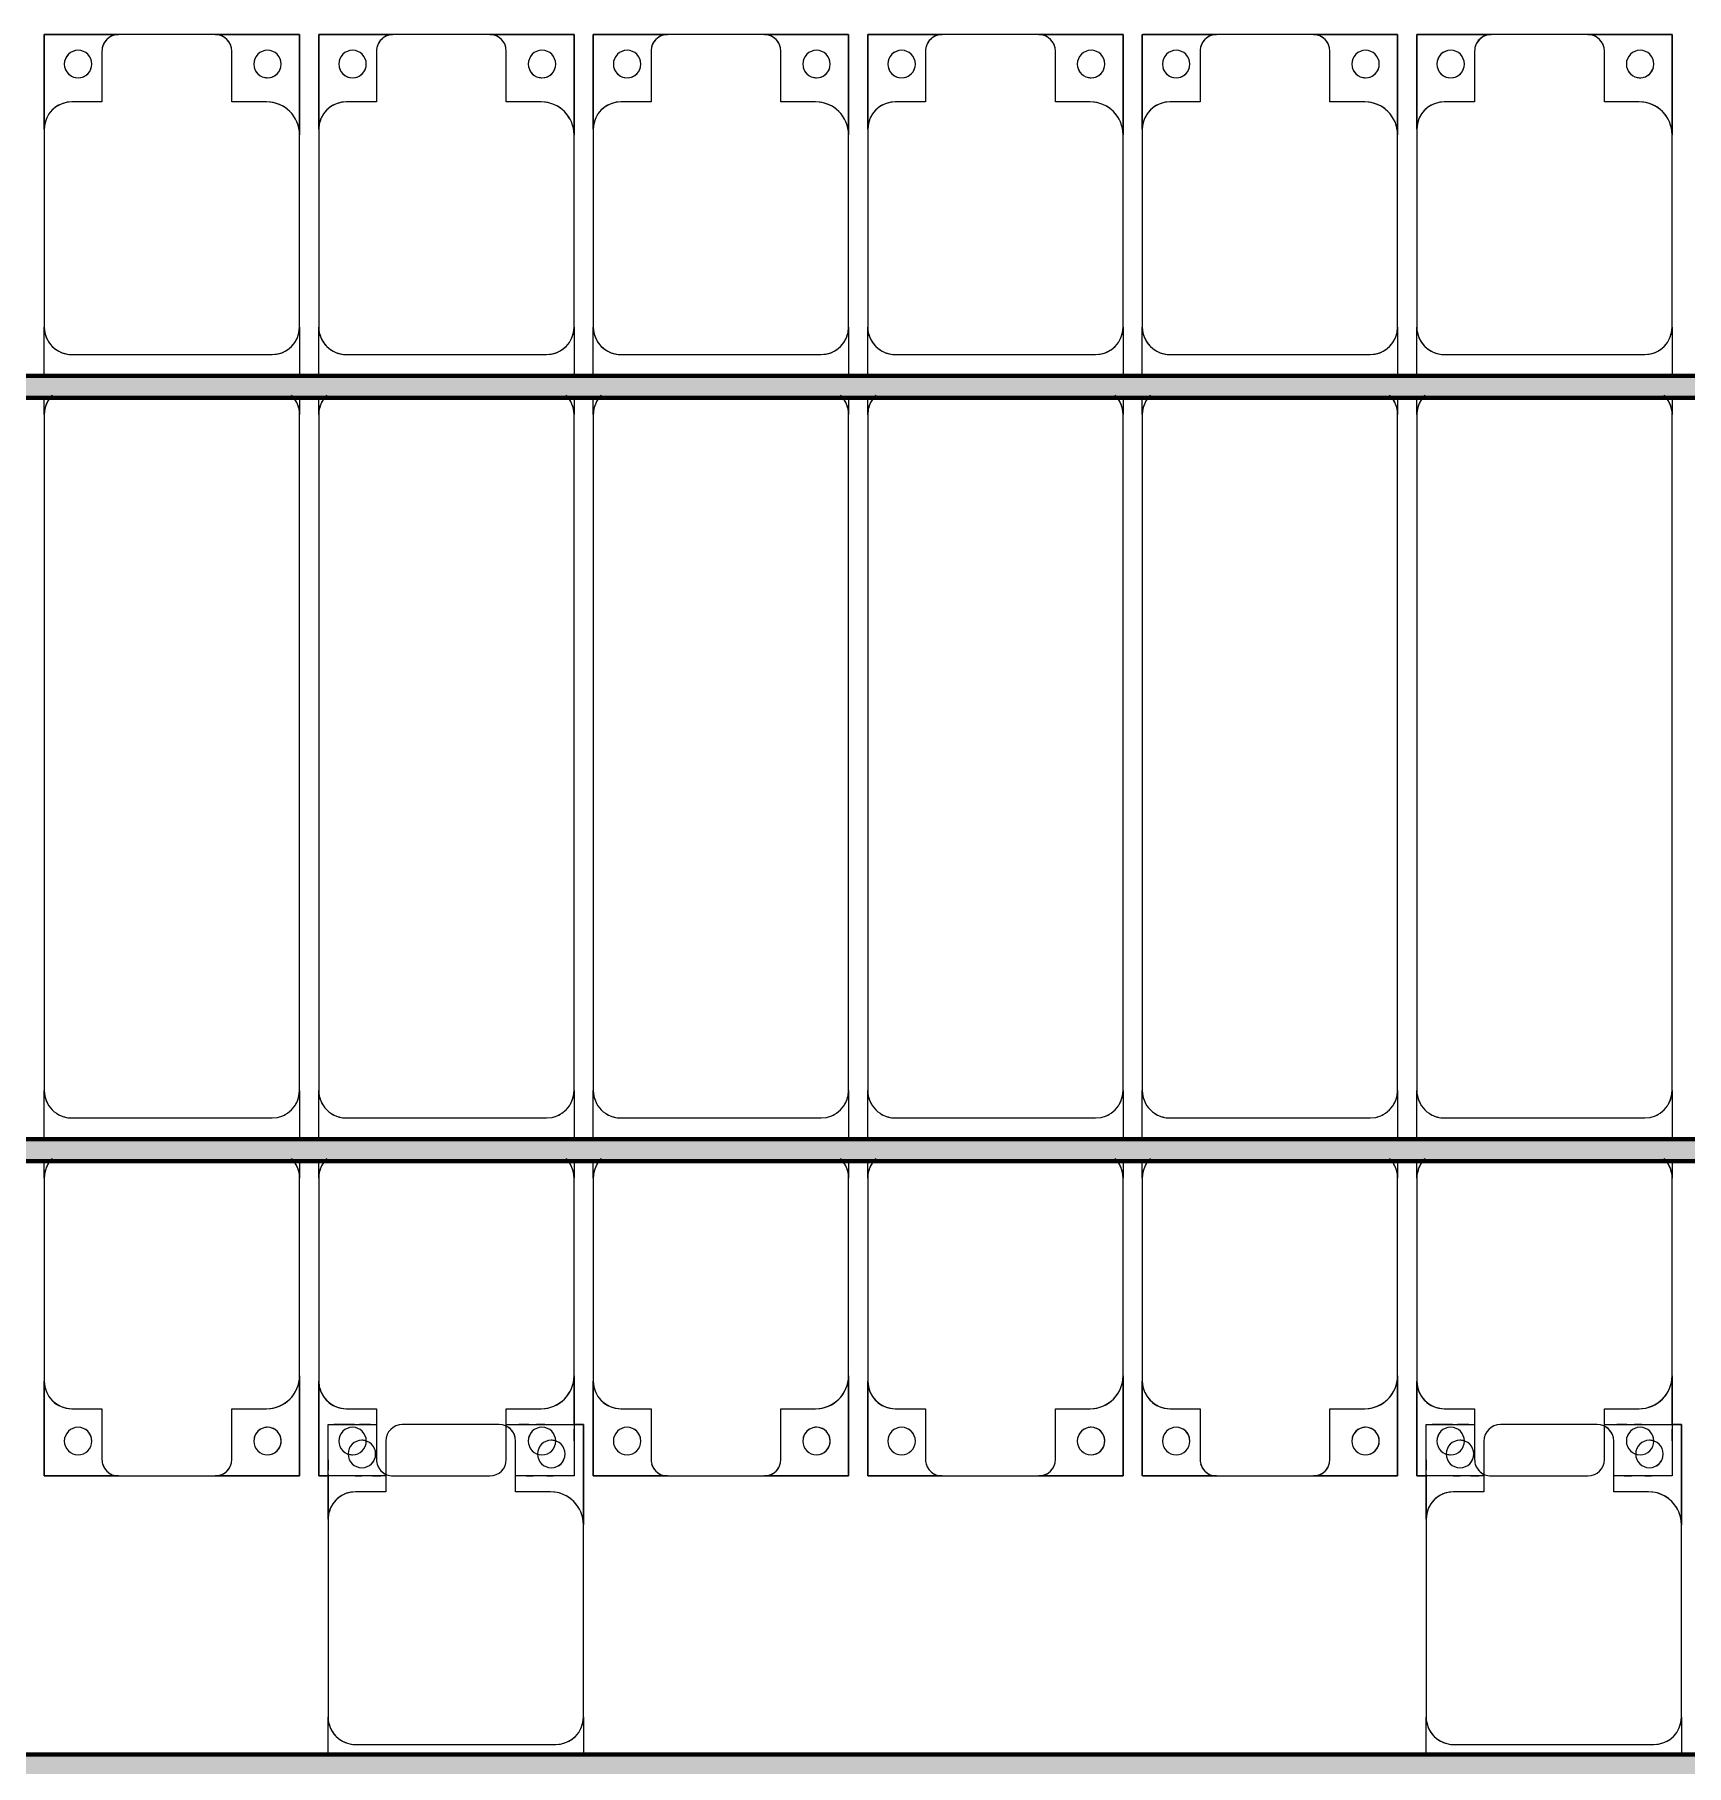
# Model space of a CAD drawing. Header units: millimetres. Extents: x -291190 to 146725, y 19759 to 185158.
# Drawn here: x -269947 to -266938, y 135990 to 139141 of the extents above; entities that cross this region are included whole.
import ezdxf

# ---------------------------------------------------------------- set-up
doc = ezdxf.new("R2010")
doc.units = ezdxf.units.MM
doc.layers.add('A-GENM', color=13, linetype='Continuous', lineweight=9)
doc.layers.add('S-BEAM', color=12, linetype='Continuous', lineweight=9)

# ---------------------------------------------------------------- blocks, each defined once
blk = doc.blocks.new('Dầm C52 - Dầm C52-73883-KHUNG KẾT CẤU BÈ PIN 4')
at = {"layer": 'S-BEAM', "lineweight": 140}
blk.add_hatch(color=1, dxfattribs=at).paths.add_polyline_path([(-174539.9, 20), (-174539.9, -20), (174539.9, -20), (174539.9, 20), (-173700.3, 20)])
at = {"layer": 'S-BEAM', "color": 1, "lineweight": 140}
for p, q in [((-174539.9, 20), (174539.9, 20)), ((174539.9, -20), (-174539.9, -20))]:
    blk.add_line(p, q, dxfattribs=at)
blk = doc.blocks.new('Dai phao do pin - DẢI PHAO ĐỠ PIN-V51-KHUNG KẾT CẤU BÈ PIN 4')
at = {"layer": 'A-GENM', "color": 7}
for p, q in [((-1312.2, 241.6), (-1129.7, 241.6)), ((-1312.2, 101.2), (-1312.2, 241.6)), ((-1312.2, 241.6), (-1312.2, 223.4)), ((-1129.7, 241.6), (-1312.2, 241.6)), ((-779.7, 241.6), (-1129.7, 241.6)), ((-779.7, 241.6), (-711.7, 241.6)), ((-779.7, 241.6), (-711.7, 241.6)), ((-729.7, -173.4), (-729.7, 191.6)), ((-1312.2, 169.2), (-1312.2, 156.1)), ((-1189.7, 181.6), (-1189.7, 118.2)), ((-1312.2, 142), (-1312.2, 123.8)), ((-1189.7, 118.2), (-1282.2, 118.2)), ((-1312.2, 88.2), (-1312.2, -88.2)), ((-1282.2, -118.2), (-1189.7, -118.2)), ((-1189.7, -118.2), (-1189.7, -173.4)), ((-1312.2, -223.4), (-1312.2, -135.2)), ((-1312.2, -146), (-1312.2, -166.1)), ((-1312.2, -175.4), (-1312.2, -212.7)), ((-1139.7, -223.4), (-1312.2, -223.4)), ((-1248.2, -223.4), (-1229.3, -223.4)), ((-1221, -223.4), (-1139.7, -223.4)), ((-1139.7, -223.4), (-779.7, -223.4)), ((-711.7, -223.4), (-779.7, -223.4)), ((-711.7, -223.4), (-779.7, -223.4))]:
    blk.add_line(p, q, dxfattribs=at)
for centre, radius, start, end in [((-1129.7, 181.6), 60, 90, 180), ((-1129.7, 181.6), 60, 120, 180), ((-779.7, 191.6), 50, 360, 90), ((-779.7, 191.6), 50, 360, 75), ((-1258.6, 183.2), 25, 0, 180), ((-1258.6, 183.2), 25, 165, 180), ((-1258.6, 183.2), 25, 30, 75), ((-1258.6, 183.2), 25, 180, 0), ((-1258.6, 183.2), 25, 180, 270), ((-1282.2, 88.2), 30, 90, 180), ((-1282.2, 88.2), 30, 105, 150), ((-1282.2, -88.2), 30, 180, 270), ((-1258.6, -161.8), 25, 0, 180), ((-1258.6, -161.8), 25, 165, 180), ((-1258.6, -161.8), 25, 45, 75), ((-1258.6, -161.8), 25, 180, 0), ((-1258.6, -161.8), 25, 180, 270), ((-1139.7, -173.4), 50, 180, 270), ((-1139.7, -173.4), 50, 180, 255), ((-779.7, -173.4), 50, 270, 360), ((-779.7, -173.4), 50, 285, 360), ((-1139.7, -173.4), 50, 210, 225), ((-1139.7, -173.4), 50, 210, 225)]:
    blk.add_arc(centre, radius, start, end, dxfattribs=at)
blk = doc.blocks.new('Dai phao do pin - DẢI PHAO ĐỠ PIN-V47-KHUNG KẾT CẤU BÈ PIN 4')
at = {"layer": 'A-GENM', "color": 7}
for p, q in [((-1312.2, 241.6), (-1129.7, 241.6)), ((-1312.2, 101.2), (-1312.2, 241.6)), ((-1312.2, 241.6), (-1312.2, 223.4)), ((-1129.7, 241.6), (-1312.2, 241.6)), ((-779.7, 241.6), (-1129.7, 241.6)), ((-779.7, 241.6), (-711.7, 241.6)), ((-779.7, 241.6), (-711.7, 241.6)), ((-729.7, -173.4), (-729.7, 191.6)), ((-1312.2, 171.3), (-1312.2, 156.1)), ((-1189.7, 181.6), (-1189.7, 118.2)), ((-1312.2, 142), (-1312.2, 123.8)), ((-1189.7, 118.2), (-1282.2, 118.2)), ((-1312.2, 88.2), (-1312.2, -88.2)), ((-1282.2, -118.2), (-1189.7, -118.2)), ((-1189.7, -118.2), (-1189.7, -173.4)), ((-1312.2, -223.4), (-1312.2, -135.2)), ((-1312.2, -146), (-1312.2, -166.1)), ((-1312.2, -175.4), (-1312.2, -212.7)), ((-1139.7, -223.4), (-1312.2, -223.4)), ((-1248.2, -223.4), (-1229.3, -223.4)), ((-1221, -223.4), (-1139.7, -223.4)), ((-1139.7, -223.4), (-779.7, -223.4)), ((-711.7, -223.4), (-779.7, -223.4)), ((-711.7, -223.4), (-779.7, -223.4))]:
    blk.add_line(p, q, dxfattribs=at)
for centre, radius, start, end in [((-1129.7, 181.6), 60, 90, 180), ((-1129.7, 181.6), 60, 120, 180), ((-779.7, 191.6), 50, 360, 90), ((-779.7, 191.6), 50, 360, 75), ((-1258.6, 183.2), 25, 0, 180), ((-1258.6, 183.2), 25, 165, 180), ((-1258.6, 183.2), 25, 30, 75), ((-1258.6, 183.2), 25, 180, 0), ((-1258.6, 183.2), 25, 180, 270), ((-1282.2, 88.2), 30, 90, 180), ((-1282.2, 88.2), 30, 105, 150), ((-1282.2, -88.2), 30, 180, 270), ((-1258.6, -161.8), 25, 0, 180), ((-1258.6, -161.8), 25, 165, 180), ((-1258.6, -161.8), 25, 45, 75), ((-1258.6, -161.8), 25, 180, 0), ((-1258.6, -161.8), 25, 180, 270), ((-1139.7, -173.4), 50, 180, 270), ((-1139.7, -173.4), 50, 180, 255), ((-779.7, -173.4), 50, 270, 360), ((-779.7, -173.4), 50, 285, 360), ((-1139.7, -173.4), 50, 210, 225), ((-1139.7, -173.4), 50, 210, 225)]:
    blk.add_arc(centre, radius, start, end, dxfattribs=at)
blk = doc.blocks.new('Dải phao đi lại kèm đỡ invester - DẢI PHAO ĐI LẠI-71182-KHUNG KẾT CẤU BÈ PIN 4')
at = {"layer": 'A-GENM', "color": 7}
for p, q in [((25258.4, 1312.2), (25364.8, 1312.2)), ((25258.4, 1129.7), (25258.4, 1312.2)), ((25308.1, 1312.2), (25296.2, 1312.2)), ((25345.9, 1312.2), (25332.6, 1312.2)), ((25588.2, 1312.2), (25411.8, 1312.2)), ((25601.2, 1312.2), (25723.4, 1312.2)), ((25625.3, 1312.2), (25610.3, 1312.2)), ((25657, 1312.2), (25644.7, 1312.2)), ((25723.4, 1312.2), (25705.4, 1312.2)), ((25723.4, 1312.2), (25723.4, 1139.7)), ((25723.4, 1139.7), (25723.4, 1312.2)), ((25758.4, 1312.2), (25911.8, 1312.2)), ((25758.4, 1129.7), (25758.4, 1312.2)), ((25758.4, 1312.2), (25758.4, 1129.7)), ((25911.8, 1312.2), (25758.4, 1312.2)), ((26088.2, 1312.2), (25911.8, 1312.2)), ((26088.2, 1312.2), (26223.4, 1312.2)), ((26222.3, 1312.2), (26088.2, 1312.2)), ((26223.4, 1312.2), (26223.4, 1139.7)), ((26223.4, 1139.7), (26223.4, 1312.2)), ((26258.4, 1312.2), (26411.8, 1312.2)), ((26258.4, 1129.7), (26258.4, 1312.2)), ((26258.4, 1312.2), (26258.4, 1129.7)), ((26411.8, 1312.2), (26258.4, 1312.2)), ((26588.2, 1312.2), (26411.8, 1312.2)), ((26588.2, 1312.2), (26723.4, 1312.2)), ((26723.4, 1312.2), (26588.2, 1312.2)), ((26723.4, 1312.2), (26723.4, 1139.7)), ((26723.4, 1139.7), (26723.4, 1312.2)), ((26758.4, 1312.2), (26911.8, 1312.2)), ((26758.4, 1129.7), (26758.4, 1312.2)), ((26758.4, 1312.2), (26758.4, 1129.7)), ((26911.8, 1312.2), (26758.4, 1312.2)), ((27088.2, 1312.2), (26911.8, 1312.2)), ((27088.2, 1312.2), (27223.4, 1312.2)), ((27223.4, 1312.2), (27088.2, 1312.2)), ((27223.4, 1312.2), (27223.4, 1139.7)), ((27223.4, 1139.7), (27223.4, 1312.2)), ((27258.4, 1312.2), (27364.8, 1312.2)), ((27258.4, 1129.7), (27258.4, 1312.2)), ((27308.1, 1312.2), (27296.2, 1312.2)), ((27345.9, 1312.2), (27332.6, 1312.2)), ((27588.2, 1312.2), (27411.8, 1312.2)), ((27601.2, 1312.2), (27723.4, 1312.2)), ((27625.3, 1312.2), (27610.3, 1312.2)), ((27657, 1312.2), (27644.7, 1312.2)), ((27723.4, 1312.2), (27705.4, 1312.2)), ((27723.4, 1312.2), (27723.4, 1139.7)), ((27723.4, 1139.7), (27723.4, 1312.2)), ((27758.4, 1312.2), (27911.8, 1312.2)), ((27758.4, 1129.7), (27758.4, 1312.2)), ((27758.4, 1312.2), (27758.4, 1129.7)), ((27911.8, 1312.2), (27758.4, 1312.2)), ((28088.2, 1312.2), (27911.8, 1312.2)), ((28088.2, 1312.2), (28223.4, 1312.2)), ((28223.4, 1312.2), (28088.2, 1312.2)), ((28223.4, 1312.2), (28223.4, 1139.7)), ((28223.4, 1139.7), (28223.4, 1312.2)), ((25381.8, 1282.2), (25381.8, 1189.7)), ((25618.2, 1189.7), (25618.2, 1282.2)), ((25881.8, 1282.2), (25881.8, 1189.7)), ((26118.2, 1189.7), (26118.2, 1282.2)), ((26381.8, 1282.2), (26381.8, 1189.7)), ((26618.2, 1189.7), (26618.2, 1282.2)), ((26881.8, 1282.2), (26881.8, 1189.7)), ((27118.2, 1189.7), (27118.2, 1282.2)), ((27381.8, 1282.2), (27381.8, 1189.7)), ((27618.2, 1189.7), (27618.2, 1282.2)), ((27881.8, 1282.2), (27881.8, 1189.7)), ((28118.2, 1189.7), (28118.2, 1282.2)), ((25258.4, 1248.4), (25258.4, 1227)), ((27258.4, 1248.4), (27258.4, 1227)), ((25258.4, 1219.8), (25258.4, 1129.7)), ((27258.4, 1219.8), (27258.4, 1129.7)), ((25381.8, 1189.7), (25318.4, 1189.7)), ((25673.4, 1189.7), (25618.2, 1189.7)), ((25881.8, 1189.7), (25818.4, 1189.7)), ((26173.4, 1189.7), (26118.2, 1189.7)), ((26381.8, 1189.7), (26318.4, 1189.7)), ((26673.4, 1189.7), (26618.2, 1189.7)), ((26881.8, 1189.7), (26818.4, 1189.7)), ((27173.4, 1189.7), (27118.2, 1189.7)), ((27381.8, 1189.7), (27318.4, 1189.7)), ((27673.4, 1189.7), (27618.2, 1189.7)), ((27881.8, 1189.7), (27818.4, 1189.7)), ((28173.4, 1189.7), (28118.2, 1189.7)), ((25723.4, 769.7), (25723.4, 1139.7)), ((26223.4, 769.7), (26223.4, 1139.7)), ((26723.4, 769.7), (26723.4, 1139.7)), ((27223.4, 769.7), (27223.4, 1139.7)), ((27723.4, 769.7), (27723.4, 1139.7)), ((28223.4, 769.7), (28223.4, 1139.7)), ((25258.4, 1129.7), (25258.4, 769.7)), ((25758.4, 1129.7), (25758.4, 769.7)), ((26258.4, 1129.7), (26258.4, 769.7)), ((26758.4, 1129.7), (26758.4, 769.7)), ((27258.4, 1129.7), (27258.4, 769.7)), ((27758.4, 1129.7), (27758.4, 769.7)), ((25258.4, 739.2), (25258.4, 769.7)), ((25258.4, 739.2), (25258.4, 769.7)), ((25723.4, 769.7), (25723.4, 739.2)), ((25723.4, 769.7), (25723.4, 739.2)), ((25758.4, 739.2), (25758.4, 769.7)), ((25758.4, 739.2), (25758.4, 769.7)), ((26223.4, 769.7), (26223.4, 739.2)), ((26223.4, 769.7), (26223.4, 739.2)), ((26258.4, 739.2), (26258.4, 769.7)), ((26258.4, 739.2), (26258.4, 769.7)), ((26723.4, 769.7), (26723.4, 739.2)), ((26723.4, 769.7), (26723.4, 739.2)), ((26758.4, 739.2), (26758.4, 769.7)), ((26758.4, 739.2), (26758.4, 769.7)), ((27223.4, 769.7), (27223.4, 739.2)), ((27223.4, 769.7), (27223.4, 739.2)), ((27258.4, 739.2), (27258.4, 769.7)), ((27258.4, 739.2), (27258.4, 769.7)), ((27723.4, 769.7), (27723.4, 739.2)), ((27723.4, 769.7), (27723.4, 739.2)), ((27758.4, 739.2), (27758.4, 769.7)), ((27758.4, 739.2), (27758.4, 769.7)), ((28223.4, 769.7), (28223.4, 739.2)), ((28223.4, 769.7), (28223.4, 739.2)), ((25258.4, 610.3), (25258.4, 699.2)), ((25258.4, 610.3), (25258.4, 699.2)), ((25723.4, 699.2), (25723.4, 610.3)), ((25723.4, 699.2), (25723.4, 610.3)), ((25758.4, 610.3), (25758.4, 699.2)), ((25758.4, 610.3), (25758.4, 699.2)), ((26223.4, 699.2), (26223.4, 610.3)), ((26223.4, 699.2), (26223.4, 610.3)), ((26258.4, 610.3), (26258.4, 699.2)), ((26258.4, 610.3), (26258.4, 699.2)), ((26723.4, 699.2), (26723.4, 610.3)), ((26723.4, 699.2), (26723.4, 610.3)), ((26758.4, 610.3), (26758.4, 699.2)), ((26758.4, 610.3), (26758.4, 699.2)), ((27223.4, 699.2), (27223.4, 610.3)), ((27223.4, 699.2), (27223.4, 610.3)), ((27258.4, 610.3), (27258.4, 699.2)), ((27258.4, 610.3), (27258.4, 699.2)), ((27723.4, 699.2), (27723.4, 610.3)), ((27723.4, 699.2), (27723.4, 610.3)), ((27758.4, 610.3), (27758.4, 699.2)), ((27758.4, 610.3), (27758.4, 699.2)), ((28223.4, 699.2), (28223.4, 610.3)), ((28223.4, 699.2), (28223.4, 610.3)), ((25673.4, 660.3), (25308.4, 660.3)), ((26173.4, 660.3), (25808.4, 660.3)), ((26673.4, 660.3), (26308.4, 660.3)), ((27173.4, 660.3), (26808.4, 660.3)), ((27673.4, 660.3), (27308.4, 660.3)), ((28173.4, 660.3), (27808.4, 660.3)), ((25258.4, 610.3), (25258.4, -620.3)), ((25723.4, -620.3), (25723.4, 610.3)), ((25758.4, 610.3), (25758.4, -620.3)), ((26223.4, -620.3), (26223.4, 610.3)), ((26258.4, 610.3), (26258.4, -620.3)), ((26723.4, -620.3), (26723.4, 610.3)), ((26758.4, 610.3), (26758.4, -620.3)), ((27223.4, -620.3), (27223.4, 610.3)), ((27258.4, 610.3), (27258.4, -620.3)), ((27723.4, -620.3), (27723.4, 610.3)), ((27758.4, 610.3), (27758.4, -620.3)), ((28223.4, -620.3), (28223.4, 610.3)), ((25258.4, -650.8), (25258.4, -620.3)), ((25258.4, -650.8), (25258.4, -620.3)), ((25723.4, -620.3), (25723.4, -650.8)), ((25723.4, -620.3), (25723.4, -650.8)), ((25758.4, -650.8), (25758.4, -620.3)), ((25758.4, -650.8), (25758.4, -620.3)), ((26223.4, -620.3), (26223.4, -650.8)), ((26223.4, -620.3), (26223.4, -650.8)), ((26258.4, -650.8), (26258.4, -620.3)), ((26258.4, -650.8), (26258.4, -620.3)), ((26723.4, -620.3), (26723.4, -650.8)), ((26723.4, -620.3), (26723.4, -650.8)), ((26758.4, -650.8), (26758.4, -620.3)), ((26758.4, -650.8), (26758.4, -620.3)), ((27223.4, -620.3), (27223.4, -650.8)), ((27223.4, -620.3), (27223.4, -650.8)), ((27258.4, -650.8), (27258.4, -620.3)), ((27258.4, -650.8), (27258.4, -620.3)), ((27723.4, -620.3), (27723.4, -650.8)), ((27723.4, -620.3), (27723.4, -650.8)), ((27758.4, -650.8), (27758.4, -620.3)), ((27758.4, -650.8), (27758.4, -620.3)), ((28223.4, -620.3), (28223.4, -650.8)), ((28223.4, -620.3), (28223.4, -650.8)), ((25258.4, -779.7), (25258.4, -690.8)), ((25258.4, -779.7), (25258.4, -690.8)), ((25723.4, -690.8), (25723.4, -779.7)), ((25723.4, -690.8), (25723.4, -779.7)), ((25758.4, -779.7), (25758.4, -690.8)), ((25758.4, -779.7), (25758.4, -690.8)), ((26223.4, -690.8), (26223.4, -779.7)), ((26223.4, -690.8), (26223.4, -779.7)), ((26258.4, -779.7), (26258.4, -690.8)), ((26258.4, -779.7), (26258.4, -690.8)), ((26723.4, -690.8), (26723.4, -779.7)), ((26723.4, -690.8), (26723.4, -779.7)), ((26758.4, -779.7), (26758.4, -690.8)), ((26758.4, -779.7), (26758.4, -690.8)), ((27223.4, -690.8), (27223.4, -779.7)), ((27223.4, -690.8), (27223.4, -779.7)), ((27258.4, -779.7), (27258.4, -690.8)), ((27258.4, -779.7), (27258.4, -690.8)), ((27723.4, -690.8), (27723.4, -779.7)), ((27723.4, -690.8), (27723.4, -779.7)), ((27758.4, -779.7), (27758.4, -690.8)), ((27758.4, -779.7), (27758.4, -690.8)), ((28223.4, -690.8), (28223.4, -779.7)), ((28223.4, -690.8), (28223.4, -779.7)), ((25673.4, -729.7), (25308.4, -729.7)), ((26173.4, -729.7), (25808.4, -729.7)), ((26673.4, -729.7), (26308.4, -729.7)), ((27173.4, -729.7), (26808.4, -729.7)), ((27673.4, -729.7), (27308.4, -729.7)), ((28173.4, -729.7), (27808.4, -729.7)), ((25258.4, -779.7), (25258.4, -1129.7)), ((25723.4, -1139.7), (25723.4, -779.7)), ((25758.4, -779.7), (25758.4, -1129.7)), ((26223.4, -1139.7), (26223.4, -779.7)), ((26258.4, -779.7), (26258.4, -1129.7)), ((26723.4, -1139.7), (26723.4, -779.7)), ((26758.4, -779.7), (26758.4, -1129.7)), ((27223.4, -1139.7), (27223.4, -779.7)), ((27258.4, -779.7), (27258.4, -1129.7)), ((27723.4, -1139.7), (27723.4, -779.7)), ((27758.4, -779.7), (27758.4, -1129.7)), ((28223.4, -1139.7), (28223.4, -779.7)), ((25258.4, -1312.2), (25258.4, -1129.7)), ((25258.4, -1129.7), (25258.4, -1312.2)), ((25758.4, -1312.2), (25758.4, -1129.7)), ((25758.4, -1129.7), (25758.4, -1312.2)), ((26258.4, -1312.2), (26258.4, -1129.7)), ((26258.4, -1129.7), (26258.4, -1312.2)), ((26758.4, -1312.2), (26758.4, -1129.7)), ((26758.4, -1129.7), (26758.4, -1312.2)), ((27258.4, -1312.2), (27258.4, -1129.7)), ((27258.4, -1129.7), (27258.4, -1312.2)), ((27758.4, -1312.2), (27758.4, -1129.7)), ((27758.4, -1129.7), (27758.4, -1312.2)), ((25723.4, -1139.7), (25723.4, -1312.2)), ((25723.4, -1312.2), (25723.4, -1139.7)), ((26223.4, -1139.7), (26223.4, -1312.2)), ((26223.4, -1312.2), (26223.4, -1139.7)), ((26723.4, -1139.7), (26723.4, -1312.2)), ((26723.4, -1312.2), (26723.4, -1139.7)), ((27223.4, -1139.7), (27223.4, -1312.2)), ((27223.4, -1312.2), (27223.4, -1139.7)), ((27723.4, -1139.7), (27723.4, -1312.2)), ((27723.4, -1312.2), (27723.4, -1139.7)), ((28223.4, -1139.7), (28223.4, -1312.2)), ((28223.4, -1312.2), (28223.4, -1139.7)), ((25318.4, -1189.7), (25381.8, -1189.7)), ((25381.8, -1189.7), (25381.8, -1282.2)), ((25618.2, -1282.2), (25618.2, -1189.7)), ((25618.2, -1189.7), (25673.4, -1189.7)), ((25818.4, -1189.7), (25881.8, -1189.7)), ((25881.8, -1189.7), (25881.8, -1282.2)), ((26118.2, -1282.2), (26118.2, -1189.7)), ((26118.2, -1189.7), (26173.4, -1189.7)), ((26318.4, -1189.7), (26381.8, -1189.7)), ((26381.8, -1189.7), (26381.8, -1282.2)), ((26618.2, -1282.2), (26618.2, -1189.7)), ((26618.2, -1189.7), (26673.4, -1189.7)), ((26818.4, -1189.7), (26881.8, -1189.7)), ((26881.8, -1189.7), (26881.8, -1282.2)), ((27118.2, -1282.2), (27118.2, -1189.7)), ((27118.2, -1189.7), (27173.4, -1189.7)), ((27318.4, -1189.7), (27381.8, -1189.7)), ((27381.8, -1189.7), (27381.8, -1282.2)), ((27618.2, -1282.2), (27618.2, -1189.7)), ((27618.2, -1189.7), (27673.4, -1189.7)), ((27818.4, -1189.7), (27881.8, -1189.7)), ((27881.8, -1189.7), (27881.8, -1282.2)), ((28118.2, -1282.2), (28118.2, -1189.7)), ((28118.2, -1189.7), (28173.4, -1189.7)), ((25411.8, -1312.2), (25258.4, -1312.2)), ((25258.4, -1312.2), (25411.8, -1312.2)), ((25411.8, -1312.2), (25588.2, -1312.2)), ((25723.4, -1312.2), (25588.2, -1312.2)), ((25588.2, -1312.2), (25723.4, -1312.2)), ((25911.8, -1312.2), (25758.4, -1312.2)), ((25758.4, -1312.2), (25911.8, -1312.2)), ((25911.8, -1312.2), (26088.2, -1312.2)), ((26223.4, -1312.2), (26088.2, -1312.2)), ((26088.2, -1312.2), (26222.3, -1312.2)), ((26411.8, -1312.2), (26258.4, -1312.2)), ((26258.4, -1312.2), (26411.8, -1312.2)), ((26411.8, -1312.2), (26588.2, -1312.2)), ((26723.4, -1312.2), (26588.2, -1312.2)), ((26588.2, -1312.2), (26723.4, -1312.2)), ((26911.8, -1312.2), (26758.4, -1312.2)), ((26758.4, -1312.2), (26911.8, -1312.2)), ((26911.8, -1312.2), (27088.2, -1312.2)), ((27223.4, -1312.2), (27088.2, -1312.2)), ((27088.2, -1312.2), (27223.4, -1312.2)), ((27411.8, -1312.2), (27258.4, -1312.2)), ((27258.4, -1312.2), (27411.8, -1312.2)), ((27411.8, -1312.2), (27588.2, -1312.2)), ((27723.4, -1312.2), (27588.2, -1312.2)), ((27588.2, -1312.2), (27723.4, -1312.2)), ((27911.8, -1312.2), (27758.4, -1312.2)), ((27758.4, -1312.2), (27911.8, -1312.2)), ((27911.8, -1312.2), (28088.2, -1312.2)), ((28223.4, -1312.2), (28088.2, -1312.2)), ((28088.2, -1312.2), (28223.4, -1312.2))]:
    blk.add_line(p, q, dxfattribs=at)
for centre, radius, start, end in [((25411.8, 1282.2), 30, 90, 180), ((25588.2, 1282.2), 30, 360, 90), ((25588.2, 1282.2), 30, 15, 60), ((25911.8, 1282.2), 30, 90, 180), ((25911.8, 1282.2), 30, 105, 165), ((25911.8, 1282.2), 30, 135, 165), ((25911.8, 1282.2), 30, 135, 165), ((25911.8, 1282.2), 30, 105, 120), ((25911.8, 1282.2), 30, 105, 120), ((26088.2, 1282.2), 30, 360, 90), ((26088.2, 1282.2), 30, 60, 75), ((26088.2, 1282.2), 30, 15, 75), ((26088.2, 1282.2), 30, 60, 75), ((26088.2, 1282.2), 30, 15, 30), ((26088.2, 1282.2), 30, 15, 30), ((26411.8, 1282.2), 30, 90, 180), ((26411.8, 1282.2), 30, 105, 165), ((26411.8, 1282.2), 30, 135, 165), ((26411.8, 1282.2), 30, 135, 165), ((26411.8, 1282.2), 30, 105, 120), ((26411.8, 1282.2), 30, 105, 120), ((26588.2, 1282.2), 30, 360, 90), ((26588.2, 1282.2), 30, 60, 75), ((26588.2, 1282.2), 30, 15, 75), ((26588.2, 1282.2), 30, 60, 75), ((26588.2, 1282.2), 30, 15, 30), ((26588.2, 1282.2), 30, 15, 30), ((26911.8, 1282.2), 30, 90, 180), ((26911.8, 1282.2), 30, 105, 165), ((26911.8, 1282.2), 30, 135, 165), ((26911.8, 1282.2), 30, 135, 165), ((26911.8, 1282.2), 30, 105, 120), ((26911.8, 1282.2), 30, 105, 120), ((27088.2, 1282.2), 30, 360, 90), ((27088.2, 1282.2), 30, 60, 75), ((27088.2, 1282.2), 30, 15, 75), ((27088.2, 1282.2), 30, 60, 75), ((27088.2, 1282.2), 30, 15, 30), ((27088.2, 1282.2), 30, 15, 30), ((27411.8, 1282.2), 30, 90, 180), ((27588.2, 1282.2), 30, 360, 90), ((27588.2, 1282.2), 30, 15, 60), ((27911.8, 1282.2), 30, 90, 180), ((27911.8, 1282.2), 30, 105, 165), ((27911.8, 1282.2), 30, 135, 165), ((27911.8, 1282.2), 30, 135, 165), ((27911.8, 1282.2), 30, 105, 120), ((27911.8, 1282.2), 30, 105, 120), ((28088.2, 1282.2), 30, 360, 90), ((28088.2, 1282.2), 30, 60, 75), ((28088.2, 1282.2), 30, 15, 75), ((28088.2, 1282.2), 30, 60, 75), ((28088.2, 1282.2), 30, 15, 30), ((28088.2, 1282.2), 30, 15, 30), ((25316.8, 1248.6), 25, 90, 270), ((25316.8, 1248.6), 25, 90, 180), ((25316.8, 1248.6), 25, 270, 90), ((25316.8, 1248.6), 25, 0, 90), ((25661.8, 1248.6), 25, 90, 270), ((25661.8, 1248.6), 25, 90, 180), ((25661.8, 1248.6), 25, 270, 90), ((25661.8, 1248.6), 25, 75, 90), ((25816.8, 1248.6), 25, 90, 270), ((25816.8, 1248.6), 25, 90, 255), ((25816.8, 1248.6), 25, 270, 90), ((25816.8, 1248.6), 25, 0, 90), ((26161.8, 1248.6), 25, 90, 270), ((26161.8, 1248.6), 25, 90, 180), ((26161.8, 1248.6), 25, 270, 90), ((26161.8, 1248.6), 25, 270, 90), ((26316.8, 1248.6), 25, 90, 270), ((26316.8, 1248.6), 25, 90, 255), ((26316.8, 1248.6), 25, 270, 90), ((26316.8, 1248.6), 25, 0, 90), ((26661.8, 1248.6), 25, 90, 270), ((26661.8, 1248.6), 25, 90, 180), ((26661.8, 1248.6), 25, 270, 90), ((26661.8, 1248.6), 25, 270, 90), ((26816.8, 1248.6), 25, 90, 270), ((26816.8, 1248.6), 25, 90, 255), ((26816.8, 1248.6), 25, 270, 90), ((26816.8, 1248.6), 25, 0, 90), ((27161.8, 1248.6), 25, 90, 270), ((27161.8, 1248.6), 25, 90, 180), ((27161.8, 1248.6), 25, 270, 90), ((27161.8, 1248.6), 25, 270, 90), ((27316.8, 1248.6), 25, 90, 270), ((27316.8, 1248.6), 25, 90, 180), ((27316.8, 1248.6), 25, 270, 90), ((27316.8, 1248.6), 25, 0, 90), ((27661.8, 1248.6), 25, 90, 270), ((27661.8, 1248.6), 25, 90, 180), ((27661.8, 1248.6), 25, 270, 90), ((27661.8, 1248.6), 25, 75, 90), ((27816.8, 1248.6), 25, 90, 270), ((27816.8, 1248.6), 25, 90, 255), ((27816.8, 1248.6), 25, 270, 90), ((27816.8, 1248.6), 25, 0, 90), ((28161.8, 1248.6), 25, 90, 270), ((28161.8, 1248.6), 25, 90, 180), ((28161.8, 1248.6), 25, 270, 90), ((28161.8, 1248.6), 25, 270, 90), ((25316.8, 1248.6), 25, 330, 345), ((25661.8, 1248.6), 25, 315, 0), ((25816.8, 1248.6), 25, 300, 345), ((26161.8, 1248.6), 25, 195, 255), ((26316.8, 1248.6), 25, 300, 345), ((26661.8, 1248.6), 25, 195, 255), ((26816.8, 1248.6), 25, 300, 345), ((27161.8, 1248.6), 25, 195, 255), ((27316.8, 1248.6), 25, 330, 345), ((27661.8, 1248.6), 25, 315, 0), ((27816.8, 1248.6), 25, 300, 345), ((28161.8, 1248.6), 25, 195, 255), ((25816.8, 1248.6), 25, 270, 285), ((26316.8, 1248.6), 25, 270, 285), ((26816.8, 1248.6), 25, 270, 285), ((27816.8, 1248.6), 25, 270, 285), ((25318.4, 1129.7), 60, 90, 180), ((25318.4, 1129.7), 60, 94.4536, 150), ((25318.4, 1129.7), 60, 135, 150), ((25318.4, 1129.7), 60, 135, 150), ((25673.4, 1139.7), 50, 0, 90), ((25673.4, 1139.7), 50, 45, 90), ((25673.4, 1139.7), 50, 15, 90), ((25673.4, 1139.7), 50, 45, 90), ((25818.4, 1129.7), 60, 90, 180), ((25818.4, 1129.7), 60, 90, 150), ((25818.4, 1129.7), 60, 135, 150), ((25818.4, 1129.7), 60, 135, 150), ((26173.4, 1139.7), 50, 0, 90), ((26173.4, 1139.7), 50, 45, 90), ((26173.4, 1139.7), 50, 15, 90), ((26173.4, 1139.7), 50, 45, 90), ((26318.4, 1129.7), 60, 90, 180), ((26318.4, 1129.7), 60, 90, 150), ((26318.4, 1129.7), 60, 135, 150), ((26318.4, 1129.7), 60, 135, 150), ((26673.4, 1139.7), 50, 0, 90), ((26673.4, 1139.7), 50, 45, 90), ((26673.4, 1139.7), 50, 15, 90), ((26673.4, 1139.7), 50, 45, 90), ((26818.4, 1129.7), 60, 90, 180), ((26818.4, 1129.7), 60, 90, 150), ((26818.4, 1129.7), 60, 135, 150), ((26818.4, 1129.7), 60, 135, 150), ((27173.4, 1139.7), 50, 0, 90), ((27173.4, 1139.7), 50, 45, 90), ((27173.4, 1139.7), 50, 15, 90), ((27173.4, 1139.7), 50, 45, 90), ((27318.4, 1129.7), 60, 90, 180), ((27318.4, 1129.7), 60, 90, 150), ((27318.4, 1129.7), 60, 135, 150), ((27318.4, 1129.7), 60, 135, 150), ((27673.4, 1139.7), 50, 0, 90), ((27673.4, 1139.7), 50, 45, 90), ((27673.4, 1139.7), 50, 15, 90), ((27673.4, 1139.7), 50, 45, 90), ((27818.4, 1129.7), 60, 90, 180), ((27818.4, 1129.7), 60, 90, 150), ((27818.4, 1129.7), 60, 135, 150), ((27818.4, 1129.7), 60, 135, 150), ((28173.4, 1139.7), 50, 0, 90), ((28173.4, 1139.7), 50, 45, 90), ((28173.4, 1139.7), 50, 15, 90), ((28173.4, 1139.7), 50, 45, 90), ((25308.4, 769.7), 50, 180, 225), ((25308.4, 769.7), 50, 195, 225), ((25673.4, 769.7), 50, 315, 0), ((25673.4, 769.7), 50, 315, 345), ((25808.4, 769.7), 50, 180, 225), ((25808.4, 769.7), 50, 195, 225), ((26173.4, 769.7), 50, 315, 0), ((26173.4, 769.7), 50, 315, 345), ((26308.4, 769.7), 50, 180, 225), ((26308.4, 769.7), 50, 195, 225), ((26673.4, 769.7), 50, 315, 0), ((26673.4, 769.7), 50, 315, 345), ((26808.4, 769.7), 50, 180, 225), ((26808.4, 769.7), 50, 195, 225), ((27173.4, 769.7), 50, 315, 0), ((27173.4, 769.7), 50, 315, 345), ((27308.4, 769.7), 50, 180, 225), ((27308.4, 769.7), 50, 195, 225), ((27673.4, 769.7), 50, 315, 0), ((27673.4, 769.7), 50, 315, 345), ((27808.4, 769.7), 50, 180, 225), ((27808.4, 769.7), 50, 195, 225), ((28173.4, 769.7), 50, 315, 0), ((28173.4, 769.7), 50, 315, 345), ((25308.4, 610.3), 50, 90, 180), ((25308.4, 610.3), 50, 150, 180), ((25308.4, 610.3), 50, 105, 120), ((25673.4, 610.3), 50, 360, 90), ((25673.4, 610.3), 50, 60, 90), ((25673.4, 610.3), 50, 15, 30), ((25808.4, 610.3), 50, 90, 180), ((25808.4, 610.3), 50, 150, 180), ((25808.4, 610.3), 50, 105, 120), ((26173.4, 610.3), 50, 360, 90), ((26173.4, 610.3), 50, 60, 90), ((26173.4, 610.3), 50, 15, 30), ((26308.4, 610.3), 50, 90, 180), ((26308.4, 610.3), 50, 150, 180), ((26308.4, 610.3), 50, 105, 120), ((26673.4, 610.3), 50, 360, 90), ((26673.4, 610.3), 50, 60, 90), ((26673.4, 610.3), 50, 15, 30), ((26808.4, 610.3), 50, 90, 180), ((26808.4, 610.3), 50, 150, 180), ((26808.4, 610.3), 50, 105, 120), ((27173.4, 610.3), 50, 360, 90), ((27173.4, 610.3), 50, 60, 90), ((27173.4, 610.3), 50, 15, 30), ((27308.4, 610.3), 50, 90, 180), ((27308.4, 610.3), 50, 150, 180), ((27308.4, 610.3), 50, 105, 120), ((27673.4, 610.3), 50, 360, 90), ((27673.4, 610.3), 50, 60, 90), ((27673.4, 610.3), 50, 15, 30), ((27808.4, 610.3), 50, 90, 180), ((27808.4, 610.3), 50, 150, 180), ((27808.4, 610.3), 50, 105, 120), ((28173.4, 610.3), 50, 360, 90), ((28173.4, 610.3), 50, 60, 90), ((28173.4, 610.3), 50, 15, 30), ((25308.4, -620.3), 50, 180, 225), ((25673.4, -620.3), 50, 315, 0), ((25673.4, -620.3), 50, 330, 0), ((25808.4, -620.3), 50, 180, 225), ((26173.4, -620.3), 50, 315, 0), ((26308.4, -620.3), 50, 180, 225), ((26673.4, -620.3), 50, 315, 0), ((26673.4, -620.3), 50, 330, 0), ((26808.4, -620.3), 50, 180, 225), ((27173.4, -620.3), 50, 315, 0), ((27173.4, -620.3), 50, 330, 0), ((27308.4, -620.3), 50, 180, 225), ((27673.4, -620.3), 50, 315, 0), ((27673.4, -620.3), 50, 330, 0), ((27808.4, -620.3), 50, 180, 225), ((28173.4, -620.3), 50, 315, 0), ((28173.4, -620.3), 50, 330, 0), ((25308.4, -620.3), 50, 195, 210), ((25808.4, -620.3), 50, 195, 210), ((26173.4, -620.3), 50, 330, 345), ((26308.4, -620.3), 50, 195, 210), ((26808.4, -620.3), 50, 195, 210), ((27308.4, -620.3), 50, 195, 210), ((27808.4, -620.3), 50, 195, 210), ((25308.4, -779.7), 50, 90, 180), ((25308.4, -779.7), 50, 90, 165), ((25673.4, -779.7), 50, 360, 90), ((25673.4, -779.7), 50, 15, 90), ((25808.4, -779.7), 50, 90, 180), ((25808.4, -779.7), 50, 90, 165), ((26173.4, -779.7), 50, 360, 90), ((26173.4, -779.7), 50, 15, 90), ((26308.4, -779.7), 50, 90, 180), ((26308.4, -779.7), 50, 90, 165), ((26673.4, -779.7), 50, 360, 90), ((26673.4, -779.7), 50, 15, 90), ((26808.4, -779.7), 50, 90, 180), ((26808.4, -779.7), 50, 90, 165), ((27173.4, -779.7), 50, 360, 90), ((27173.4, -779.7), 50, 15, 90), ((27308.4, -779.7), 50, 90, 180), ((27308.4, -779.7), 50, 90, 165), ((27673.4, -779.7), 50, 360, 90), ((27673.4, -779.7), 50, 15, 90), ((27808.4, -779.7), 50, 90, 180), ((27808.4, -779.7), 50, 90, 165), ((28173.4, -779.7), 50, 360, 90), ((28173.4, -779.7), 50, 15, 90), ((25318.4, -1129.7), 60, 180, 270), ((25818.4, -1129.7), 60, 180, 270), ((26318.4, -1129.7), 60, 180, 270), ((26818.4, -1129.7), 60, 180, 270), ((27318.4, -1129.7), 60, 180, 270), ((27818.4, -1129.7), 60, 180, 270), ((25318.4, -1129.7), 60, 210, 265.5464), ((25673.4, -1139.7), 50, 270, 360), ((25673.4, -1139.7), 50, 270, 345), ((25818.4, -1129.7), 60, 210, 270), ((26173.4, -1139.7), 50, 270, 360), ((26173.4, -1139.7), 50, 270, 345), ((26318.4, -1129.7), 60, 210, 270), ((26673.4, -1139.7), 50, 270, 360), ((26673.4, -1139.7), 50, 270, 345), ((26818.4, -1129.7), 60, 210, 270), ((27173.4, -1139.7), 50, 270, 360), ((27173.4, -1139.7), 50, 270, 345), ((27318.4, -1129.7), 60, 210, 270), ((27673.4, -1139.7), 50, 270, 360), ((27673.4, -1139.7), 50, 270, 345), ((27818.4, -1129.7), 60, 210, 270), ((28173.4, -1139.7), 50, 270, 360), ((28173.4, -1139.7), 50, 270, 345), ((25673.4, -1139.7), 50, 300, 315), ((25673.4, -1139.7), 50, 300, 315), ((26173.4, -1139.7), 50, 300, 315), ((26173.4, -1139.7), 50, 300, 315), ((26673.4, -1139.7), 50, 300, 315), ((26673.4, -1139.7), 50, 300, 315), ((27173.4, -1139.7), 50, 300, 315), ((27173.4, -1139.7), 50, 300, 315), ((27673.4, -1139.7), 50, 300, 315), ((27673.4, -1139.7), 50, 300, 315), ((28173.4, -1139.7), 50, 300, 315), ((28173.4, -1139.7), 50, 300, 315), ((25316.8, -1258.6), 25, 90, 270), ((25316.8, -1258.6), 25, 180, 270), ((25316.8, -1258.6), 25, 105, 165), ((25316.8, -1258.6), 25, 90, 96.9851), ((25316.8, -1258.6), 25, 270, 90), ((25316.8, -1258.6), 25, 75, 90), ((25316.8, -1258.6), 25, 270, 360), ((25316.8, -1258.6), 25, 15, 60), ((25661.8, -1258.6), 25, 90, 270), ((25661.8, -1258.6), 25, 180, 270), ((25661.8, -1258.6), 25, 90, 165), ((25661.8, -1258.6), 25, 270, 90), ((25661.8, -1258.6), 25, 15, 90), ((25661.8, -1258.6), 25, 270, 0), ((25816.8, -1258.6), 25, 90, 270), ((25816.8, -1258.6), 25, 180, 270), ((25816.8, -1258.6), 25, 90, 165), ((25816.8, -1258.6), 25, 270, 90), ((25816.8, -1258.6), 25, 75, 90), ((25816.8, -1258.6), 25, 270, 360), ((25816.8, -1258.6), 25, 15, 60), ((26161.8, -1258.6), 25, 90, 270), ((26161.8, -1258.6), 25, 180, 270), ((26161.8, -1258.6), 25, 90, 165), ((26161.8, -1258.6), 25, 270, 90), ((26161.8, -1258.6), 25, 15, 90), ((26161.8, -1258.6), 25, 270, 0), ((26316.8, -1258.6), 25, 90, 270), ((26316.8, -1258.6), 25, 180, 270), ((26316.8, -1258.6), 25, 90, 165), ((26316.8, -1258.6), 25, 270, 90), ((26316.8, -1258.6), 25, 75, 90), ((26316.8, -1258.6), 25, 270, 360), ((26316.8, -1258.6), 25, 15, 60), ((26661.8, -1258.6), 25, 90, 270), ((26661.8, -1258.6), 25, 180, 270), ((26661.8, -1258.6), 25, 90, 165), ((26661.8, -1258.6), 25, 270, 90), ((26661.8, -1258.6), 25, 15, 90), ((26661.8, -1258.6), 25, 270, 0), ((26816.8, -1258.6), 25, 90, 270), ((26816.8, -1258.6), 25, 180, 270), ((26816.8, -1258.6), 25, 90, 165), ((26816.8, -1258.6), 25, 270, 90), ((26816.8, -1258.6), 25, 75, 90), ((26816.8, -1258.6), 25, 270, 360), ((26816.8, -1258.6), 25, 15, 60), ((27161.8, -1258.6), 25, 90, 270), ((27161.8, -1258.6), 25, 180, 270), ((27161.8, -1258.6), 25, 90, 165), ((27161.8, -1258.6), 25, 270, 90), ((27161.8, -1258.6), 25, 15, 90), ((27161.8, -1258.6), 25, 270, 0), ((27316.8, -1258.6), 25, 90, 270), ((27316.8, -1258.6), 25, 180, 270), ((27316.8, -1258.6), 25, 90, 165), ((27316.8, -1258.6), 25, 270, 90), ((27316.8, -1258.6), 25, 75, 90), ((27316.8, -1258.6), 25, 270, 360), ((27316.8, -1258.6), 25, 15, 60), ((27661.8, -1258.6), 25, 90, 270), ((27661.8, -1258.6), 25, 180, 270), ((27661.8, -1258.6), 25, 90, 165), ((27661.8, -1258.6), 25, 270, 90), ((27661.8, -1258.6), 25, 15, 90), ((27661.8, -1258.6), 25, 270, 0), ((27816.8, -1258.6), 25, 90, 270), ((27816.8, -1258.6), 25, 180, 270), ((27816.8, -1258.6), 25, 90, 165), ((27816.8, -1258.6), 25, 270, 90), ((27816.8, -1258.6), 25, 75, 90), ((27816.8, -1258.6), 25, 270, 360), ((27816.8, -1258.6), 25, 15, 60), ((28161.8, -1258.6), 25, 90, 270), ((28161.8, -1258.6), 25, 180, 270), ((28161.8, -1258.6), 25, 90, 165), ((28161.8, -1258.6), 25, 270, 90), ((28161.8, -1258.6), 25, 15, 90), ((28161.8, -1258.6), 25, 270, 0), ((25411.8, -1282.2), 30, 180, 270), ((25411.8, -1282.2), 30, 195, 225), ((25411.8, -1282.2), 30, 195, 255), ((25411.8, -1282.2), 30, 195, 225), ((25588.2, -1282.2), 30, 270, 0), ((25588.2, -1282.2), 30, 285, 345), ((25588.2, -1282.2), 30, 330, 345), ((25588.2, -1282.2), 30, 330, 345), ((25911.8, -1282.2), 30, 180, 270), ((25911.8, -1282.2), 30, 195, 225), ((25911.8, -1282.2), 30, 195, 255), ((25911.8, -1282.2), 30, 195, 225), ((26088.2, -1282.2), 30, 270, 0), ((26088.2, -1282.2), 30, 285, 345), ((26088.2, -1282.2), 30, 330, 345), ((26088.2, -1282.2), 30, 330, 345), ((26411.8, -1282.2), 30, 180, 270), ((26411.8, -1282.2), 30, 195, 225), ((26411.8, -1282.2), 30, 195, 255), ((26411.8, -1282.2), 30, 195, 225), ((26588.2, -1282.2), 30, 270, 0), ((26588.2, -1282.2), 30, 285, 345), ((26588.2, -1282.2), 30, 330, 345), ((26588.2, -1282.2), 30, 330, 345), ((26911.8, -1282.2), 30, 180, 270), ((26911.8, -1282.2), 30, 195, 225), ((26911.8, -1282.2), 30, 195, 255), ((26911.8, -1282.2), 30, 195, 225), ((27088.2, -1282.2), 30, 270, 0), ((27088.2, -1282.2), 30, 285, 345), ((27088.2, -1282.2), 30, 330, 345), ((27088.2, -1282.2), 30, 330, 345), ((27411.8, -1282.2), 30, 180, 270), ((27411.8, -1282.2), 30, 195, 225), ((27411.8, -1282.2), 30, 195, 255), ((27411.8, -1282.2), 30, 195, 225), ((27588.2, -1282.2), 30, 270, 0), ((27588.2, -1282.2), 30, 285, 345), ((27588.2, -1282.2), 30, 330, 345), ((27588.2, -1282.2), 30, 330, 345), ((27911.8, -1282.2), 30, 180, 270), ((27911.8, -1282.2), 30, 195, 225), ((27911.8, -1282.2), 30, 195, 255), ((27911.8, -1282.2), 30, 195, 225), ((28088.2, -1282.2), 30, 270, 0), ((28088.2, -1282.2), 30, 285, 345), ((28088.2, -1282.2), 30, 330, 345), ((28088.2, -1282.2), 30, 330, 345), ((25411.8, -1282.2), 30, 240, 255), ((25411.8, -1282.2), 30, 240, 255), ((25588.2, -1282.2), 30, 285, 300), ((25588.2, -1282.2), 30, 285, 300), ((25911.8, -1282.2), 30, 240, 255), ((25911.8, -1282.2), 30, 240, 255), ((26088.2, -1282.2), 30, 285, 300), ((26088.2, -1282.2), 30, 285, 300), ((26411.8, -1282.2), 30, 240, 255), ((26411.8, -1282.2), 30, 240, 255), ((26588.2, -1282.2), 30, 285, 300), ((26588.2, -1282.2), 30, 285, 300), ((26911.8, -1282.2), 30, 240, 255), ((26911.8, -1282.2), 30, 240, 255), ((27088.2, -1282.2), 30, 285, 300), ((27088.2, -1282.2), 30, 285, 300), ((27411.8, -1282.2), 30, 240, 255), ((27411.8, -1282.2), 30, 240, 255), ((27588.2, -1282.2), 30, 285, 300), ((27588.2, -1282.2), 30, 285, 300), ((27911.8, -1282.2), 30, 240, 255), ((27911.8, -1282.2), 30, 240, 255), ((28088.2, -1282.2), 30, 285, 300), ((28088.2, -1282.2), 30, 285, 300)]:
    blk.add_arc(centre, radius, start, end, dxfattribs=at)

msp = doc.modelspace()

# ---------------------------------------------------------------- block references
at = {"layer": 'A-GENM', "color": 7}
for name, p, rotation in [('Dải phao đi lại kèm đỡ invester - DẢI PHAO ĐI LẠI-71182-KHUNG KẾT CẤU BÈ PIN 4', (-241705.7, 137829), 180), ('Dai phao do pin - DẢI PHAO ĐỠ PIN-V47-KHUNG KẾT CẤU BÈ PIN 4', (-269188.7, 135298.2), 269.9999999999996), ('Dai phao do pin - DẢI PHAO ĐỠ PIN-V51-KHUNG KẾT CẤU BÈ PIN 4', (-267188.7, 135298.2), 269.9999999999996)]:
    msp.add_blockref(name, p, dxfattribs=dict(at, rotation=rotation))
at = {"layer": 'S-BEAM', "color": 1, "lineweight": 140, "rotation": 180}
for p in [(-109123.8, 138499.8), (-109123.8, 137109.8), (-109123.8, 135989.8)]:
    msp.add_blockref('Dầm C52 - Dầm C52-73883-KHUNG KẾT CẤU BÈ PIN 4', p, dxfattribs=at)

doc.saveas('drawing.dxf')
